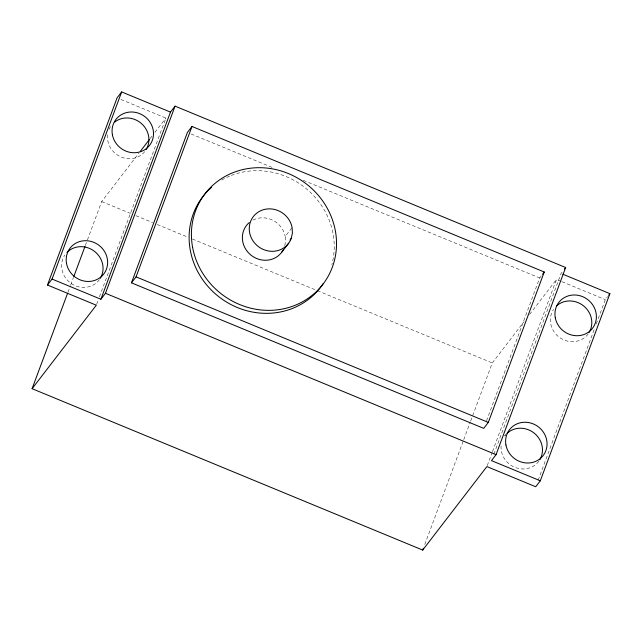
<?xml version="1.0" encoding="UTF-8"?>
<svg xmlns="http://www.w3.org/2000/svg" width="642" height="642" viewBox="0 0 642 642"><rect width="100%" height="100%" fill="white"/><g stroke="black" fill="none" stroke-linecap="round" stroke-linejoin="round"><path stroke-width="0.48" stroke-dasharray="3.21 2.41" d="M284.727 245.613L285.513 242.05L285.217 236.505L292.094 227.565M67.94 292.319L70.379 285.762M70.724 284.831L73.509 277.344M85.338 245.533L87.079 240.854M87.424 239.915L101.693 201.556L138.993 153.053M96.653 304.268L98.041 300.52M99.43 296.781L165.901 118.064L120.76 99.414M424.779 544.456L463.404 440.597M463.757 439.658L470.369 421.882M470.714 420.943L492.286 362.931L524.081 321.586M486.524 420.847L539.657 277.97L541.952 274.985M487.246 465.651L492.117 452.546M492.462 451.615L556.494 279.447L561.1 281.348M493.915 454.071L561.076 273.484L562.793 271.245M538.157 480.208L594.877 327.693M596.266 323.945L605.318 299.621L607.605 296.636M150.003 138.736L152.443 135.558M154.891 132.38L165.901 118.064M529.586 314.436L556.494 279.447M505.832 434.474L504.684 435.958A21.234 19.854 37.6 0 1 505.768 434.618M562.015 281.734L605.318 299.621M191.115 133.961L272.69 167.666M303.281 180.306L539.657 277.97M101.693 201.556L130.39 213.409M135.944 215.704L152.603 222.589M157.234 224.499L187.777 237.115M192.399 239.033L316.426 290.272M317.357 290.657L492.286 362.931M221.707 180.057A74.32 69.496 37.6 0 1 230.406 175.788M231.305 175.435A74.32 69.496 37.6 0 1 308.329 190.457A74.32 69.496 37.6 0 1 331.85 264.6M144.731 151.648A21.234 19.854 37.6 0 1 119.982 156.479A21.234 19.854 37.6 0 1 107.752 133.64M108.988 129.459A21.234 19.854 37.6 0 1 111.13 125.696M99.39 279.679A21.234 19.854 37.6 0 1 70.925 283.299A21.234 19.854 37.6 0 1 64.77 255.115M588.144 333.96A21.234 19.854 37.6 0 1 559.68 337.58A21.234 19.854 37.6 0 1 553.524 309.388M538.807 461.237A21.234 19.854 37.6 0 1 514.788 467.312A21.234 19.854 37.6 0 1 501.081 445.644M252.996 220.07A22.133 20.696 37.6 0 1 285.217 236.505"/><path stroke-width="0.96" d="M291.219 238.447L292.391 233.11L292.094 227.565A22.133 20.696 37.6 0 0 259.874 211.13A22.133 20.696 37.6 0 0 257.113 245.565A22.133 20.696 37.6 0 0 291.219 238.447L290.072 239.931M540.307 480.794L535.717 486.756L486.893 466.582L422.693 550.074L32.1 388.691L96.3 305.199L47.476 285.032L117.077 97.889L121.659 91.926L170.483 112.101L175.065 106.139L565.658 267.521L496.065 454.656L491.483 460.619L540.307 480.794L609.9 293.659L562.922 274.246M47.476 285.032L52.066 279.069L121.659 91.926M32.1 388.691L67.595 293.25M73.854 276.405L84.993 246.464M52.066 279.069L100.89 299.236L170.483 112.101M100.89 299.236L105.473 293.274L175.065 106.139M131.474 282.825L187.408 132.429L191.998 126.466L544.247 272.007L488.313 422.404L483.723 428.366L131.474 282.825L136.064 276.863L191.998 126.466M422.693 550.074L423.391 548.196M140.213 151.464L149.385 139.531M281.782 252.162L288.659 243.214M542.522 274.238L544.247 272.007M564.519 269.014L565.658 267.521M608.752 295.143L609.9 293.659M136.064 276.863L488.313 422.404M105.473 293.274L496.065 454.656M323.135 283.764A74.32 69.496 37.6 0 1 215.784 294.229A74.32 69.496 37.6 0 1 211.571 187.336M114.766 121.988A21.234 19.854 37.6 0 1 141.417 123.513A21.234 19.854 37.6 0 1 146.215 149.53M66.953 252.426A21.234 19.854 37.6 0 1 94.478 251.335A21.234 19.854 37.6 0 1 100.353 278.243M556.325 306.098A21.234 19.854 37.6 0 1 583.594 305.905A21.234 19.854 37.6 0 1 589.099 332.516M506.987 433.374A21.234 19.854 37.6 0 1 534.256 433.181A21.234 19.854 37.6 0 1 539.77 459.8M283.226 249.866A22.133 20.696 37.6 0 1 250.974 255.131A22.133 20.696 37.6 0 1 249.232 222.589M112.39 134.74A21.234 19.854 37.6 0 0 146.215 148.711A21.234 19.854 37.6 0 0 139.739 113.658A21.234 19.854 37.6 0 0 112.39 134.74M66.519 263.453A21.234 19.854 37.6 0 0 100.345 277.424A21.234 19.854 37.6 0 0 93.876 242.371A21.234 19.854 37.6 0 0 66.519 263.453M555.274 317.726A21.234 19.854 37.6 0 0 589.099 331.697A21.234 19.854 37.6 0 0 582.623 296.644A21.234 19.854 37.6 0 0 555.274 317.726M505.936 445.002A21.234 19.854 37.6 0 0 539.761 458.982A21.234 19.854 37.6 0 0 533.293 423.921A21.234 19.854 37.6 0 0 505.936 445.002M192.624 247.491A74.32 69.496 37.6 0 0 311.121 296.131A74.32 69.496 37.6 0 0 288.162 173.46A74.32 69.496 37.6 0 0 192.624 247.491"/></g></svg>
